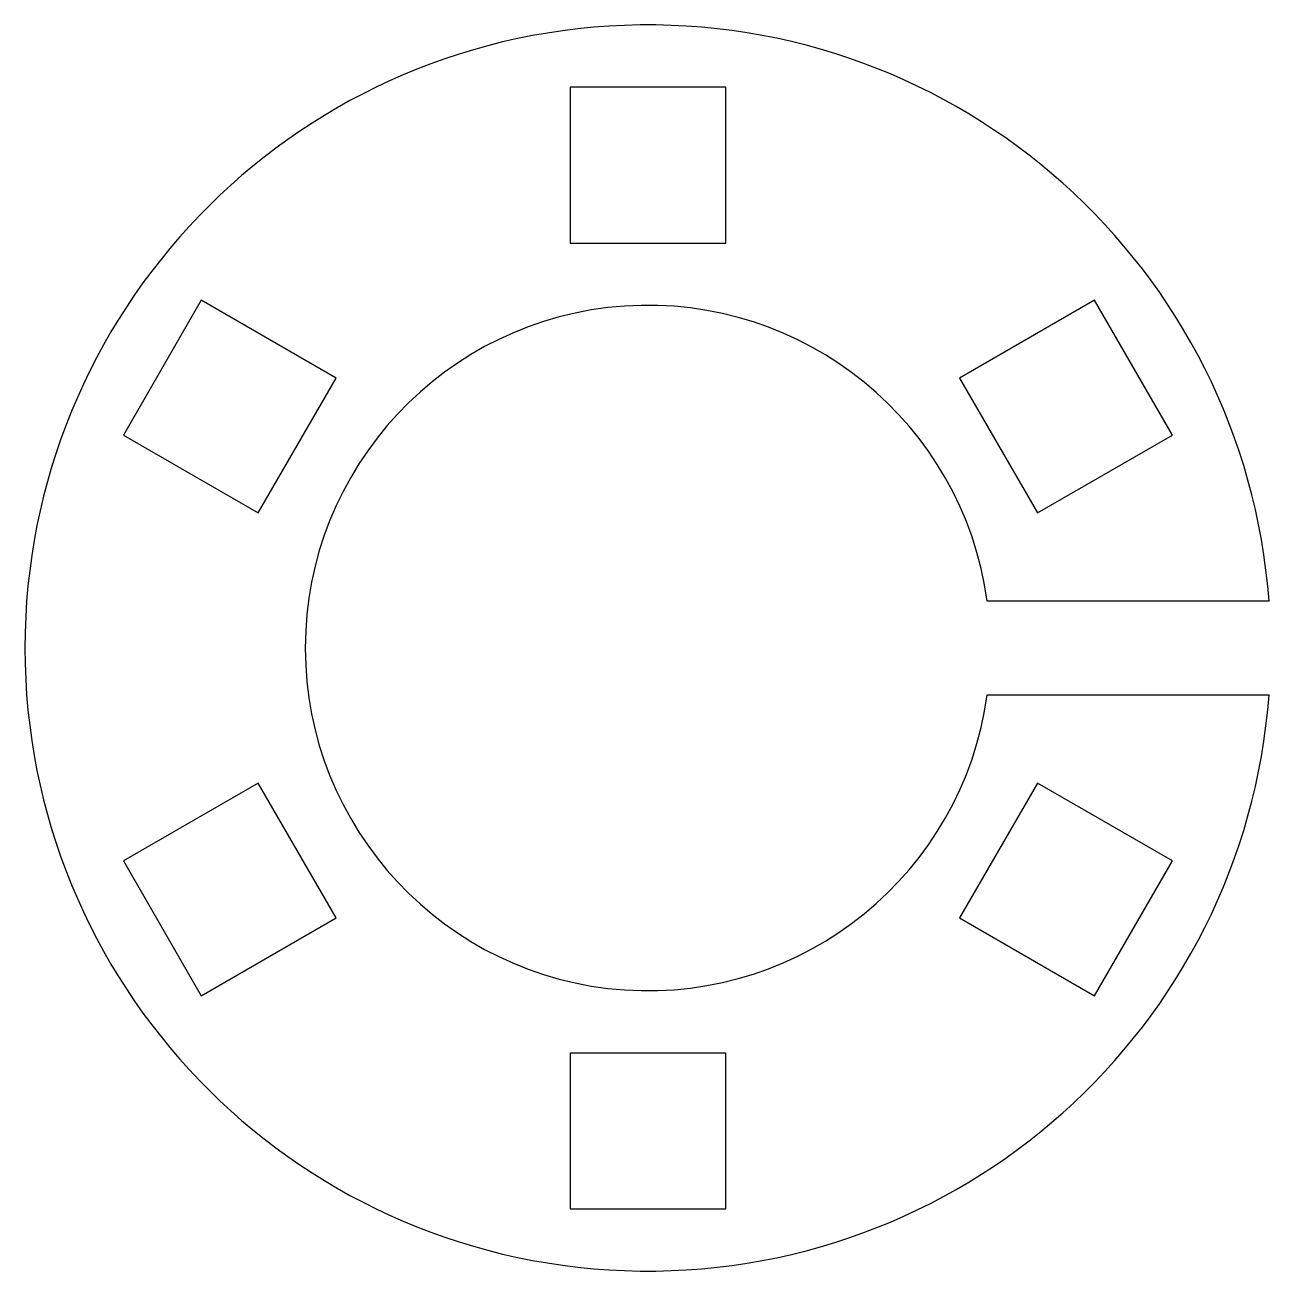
# Model space of a CAD drawing. Header units: millimetres. Extents: x -47.6 to -7.7, y -22.6 to 17.4.
import ezdxf

# ---------------------------------------------------------------- set-up
doc = ezdxf.new("R2010")
doc.units = ezdxf.units.MM

msp = doc.modelspace()

# ---------------------------------------------------------------- linework, layer by layer
at = {"color": 7, "linetype": 'Continuous', "lineweight": 25}
for p, q in [((-30.104, 15.449), (-30.104, 10.449)), ((-25.104, 15.449), (-30.104, 15.449)), ((-25.104, 10.449), (-25.104, 15.449)), ((-30.104, 10.449), (-25.104, 10.449)), ((-41.943, 8.614), (-44.443, 4.284)), ((-37.613, 6.114), (-41.943, 8.614)), ((-13.266, 8.614), (-17.596, 6.114)), ((-10.766, 4.284), (-13.266, 8.614)), ((-40.113, 1.784), (-37.613, 6.114)), ((-17.596, 6.114), (-15.096, 1.784)), ((-44.443, 4.284), (-40.113, 1.784)), ((-15.096, 1.784), (-10.766, 4.284)), ((-7.661, -1.051), (-16.707, -1.051)), ((-16.707, -4.051), (-7.661, -4.051)), ((-40.113, -6.886), (-44.443, -9.386)), ((-37.613, -11.216), (-40.113, -6.886)), ((-15.096, -6.886), (-17.596, -11.216)), ((-10.766, -9.386), (-15.096, -6.886)), ((-44.443, -9.386), (-41.943, -13.716)), ((-13.266, -13.716), (-10.766, -9.386)), ((-41.943, -13.716), (-37.613, -11.216)), ((-17.596, -11.216), (-13.266, -13.716)), ((-30.104, -15.551), (-30.104, -20.551)), ((-25.104, -15.551), (-30.104, -15.551)), ((-25.104, -20.551), (-25.104, -15.551)), ((-30.104, -20.551), (-25.104, -20.551))]:
    msp.add_line(p, q, dxfattribs=at)
for radius, start, end in [(20, 4.3012, 355.6988), (11, 7.8375, 352.1625)]:
    msp.add_arc((-27.604, -2.551), radius, start, end, dxfattribs=at)

doc.saveas('drawing.dxf')
